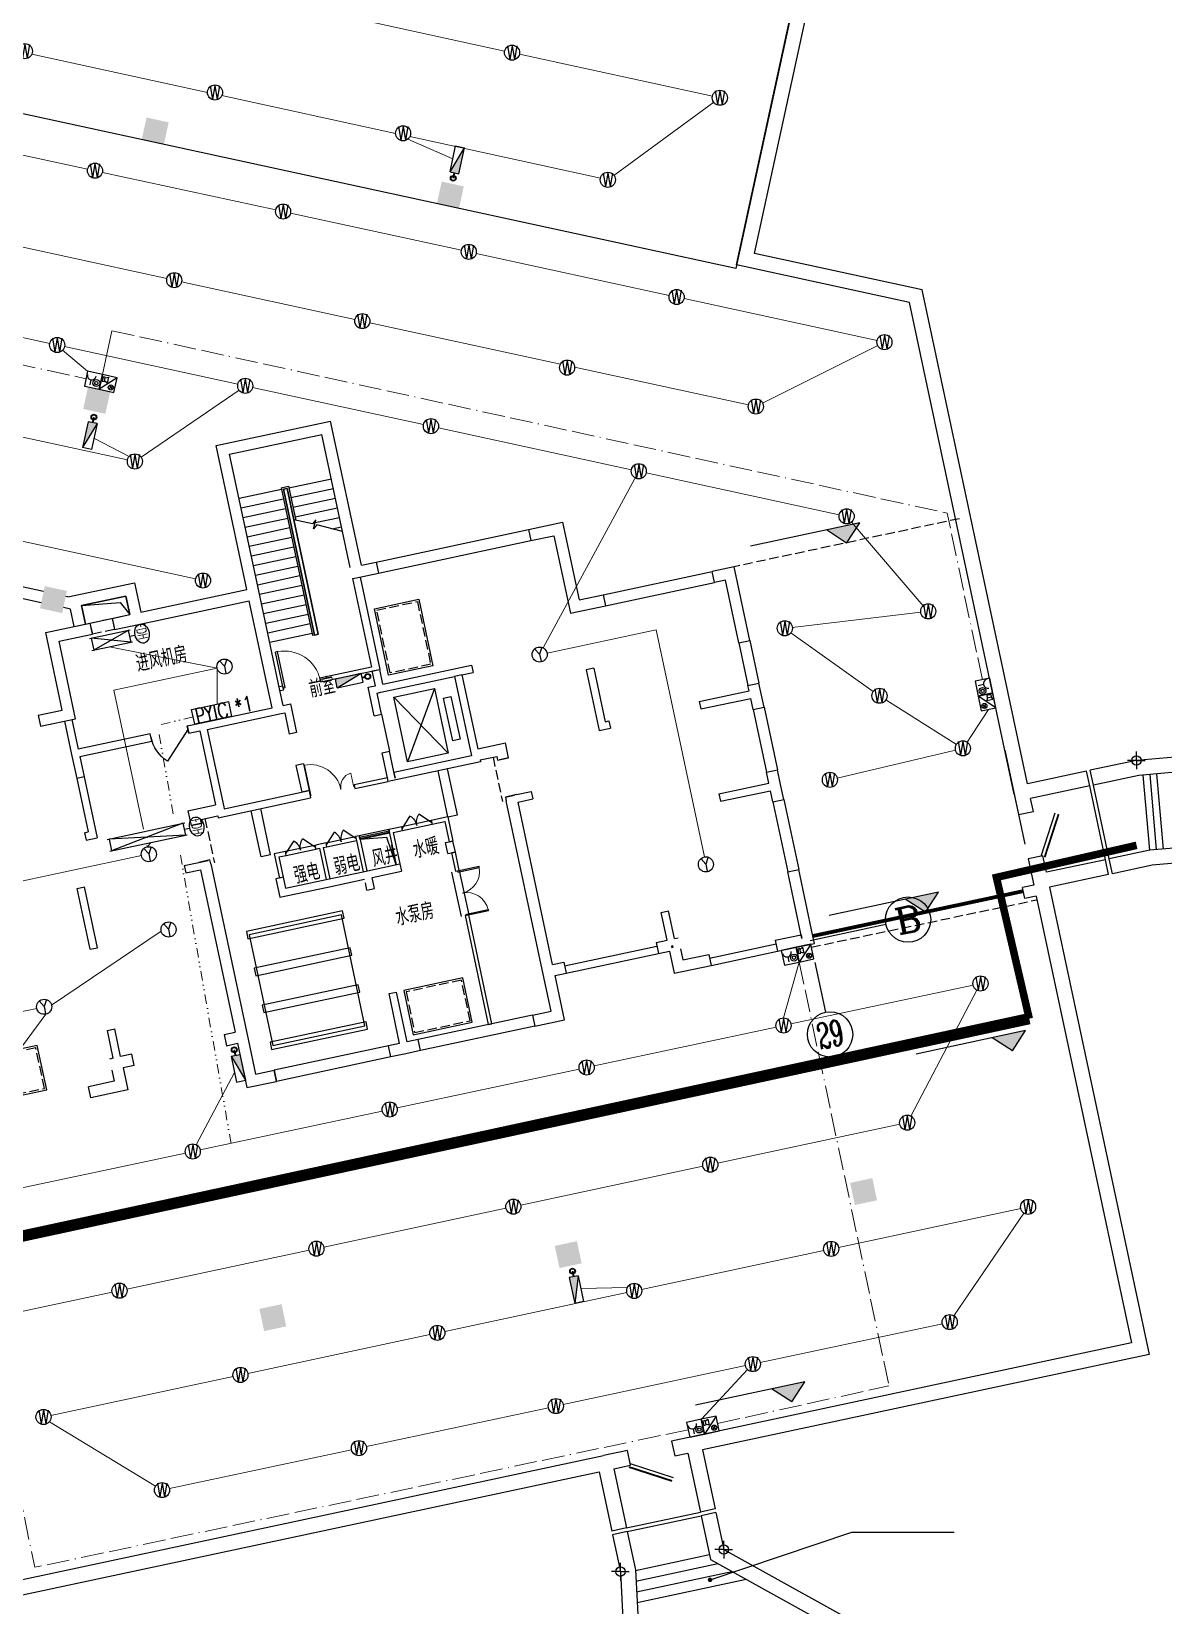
# Model space of a CAD drawing. Extents: x 791398 to 2325386, y -987887 to -518217.
# Drawn here: x 1613998 to 1643983, y -840374 to -798688 of the extents above; entities that cross this region are included whole.
import ezdxf
from ezdxf.enums import TextEntityAlignment as Align

# ---------------------------------------------------------------- set-up
doc = ezdxf.new("R2010")
doc.units = 0
doc.header["$LTSCALE"] = 1000
doc.header["$MEASUREMENT"] = 0
for name, pattern in [('ACAD_ISO11W100', [33.5, 12, -3, 12, -3, 0.5, -3]), ('BORDER', [1.75, 0.5, -0.25, 0.5, -0.25, 0, -0.25]), ('DASH', [0.35, 0.25, -0.1]), ('DASHEDX2', [1.5, 1, -0.5]), ('DIVIDE2', [0.625, 0.25, -0.125, 0, -0.125, 0, -0.125])]:
    doc.linetypes.add(name, pattern=pattern)
for name, color, linetype in [('AXIS', 3, 'Continuous'), ('AXIS_TEXT', 7, 'Continuous'), ('COLUMN', 9, 'Continuous'), ('DIM_ELEV', 3, 'Continuous'), ('JPS-J', 6, 'Continuous'), ('JPS-X', 1, 'BORDER'), ('JPS-XHS', 7, 'Continuous'), ('K-排风', 2, 'Continuous'), ('K-防火阀', 7, 'Continuous'), ('LVTRY', 6, 'Continuous'), ('PROMPT', 1, 'Continuous'), ('PS房间字', 3, 'Continuous'), ('PUB_DIM', 3, 'Continuous'), ('RD-equip', 3, 'Continuous'), ('STAIR', 9, 'Continuous'), ('STAIRS', 9, 'Continuous'), ('WALL', 8, 'Continuous'), ('WINDOW', 8, 'Continuous'), ('ZS封堵', 40, 'Continuous'), ('内部尺寸', 230, 'Continuous')]:
    doc.layers.add(name, color=color, linetype=linetype)
doc.layers.add('RD-line', color=2, linetype='Continuous', lineweight=0)
doc.styles.add('_TCH_AXIS', font='COMPLEX', dxfattribs={"bigfont": 'GBCBIG'})
doc.styles.add('COMPLEX', font='COMPLEX')
doc.styles.add('FS1', font='txt4', dxfattribs={"width": 0.8, "bigfont": 'fstxt'})
doc.styles.add('K-KHZ', font='tjromans.shx', dxfattribs={"width": 0.8, "bigfont": 'tjhztxt.shx'})
doc.styles.get("Standard").update_dxf_attribs({"font": 'gbenor.shx', "bigfont": 'gbcbig.shx'})
doc.styles.add('TEXT', font='tjromans.shx', dxfattribs={"width": 0.8, "height": 400, "bigfont": 'tjhztxt.shx'})

# ---------------------------------------------------------------- blocks, each defined once
blk = doc.blocks.new('DXHS')
at = {"layer": 'JPS-XHS'}
blk.add_hatch(color=256, dxfattribs=at).paths.add_polyline_path([(-350, 240), (-350, 0), (350, 0)])
at = {"layer": 'JPS-XHS', "linetype": 'Continuous'}
for p, q in [((-350, 240), (-350, 0)), ((-350, 240), (350, 240)), ((-350, 0), (350, 0)), ((350, 240), (350, 0))]:
    blk.add_line(p, q, dxfattribs=at)
at = {"layer": 'JPS-XHS'}
blk.add_line((-350, 240), (350, 0), dxfattribs=at)
blk = doc.blocks.new('FF')
at = {"linetype": 'Continuous'}
for radius in [75, 60]:
    blk.add_circle((0, 0), radius, dxfattribs=at)
blk = doc.blocks.new('dwd')
at = {"layer": 'PUB_DIM'}
for q in [(-233, 0), (0, 233), (233, 0), (0, -233)]:
    blk.add_line((0, 0), q, dxfattribs=at)
blk.add_circle((0, 0), 125, dxfattribs=at)
blk = doc.blocks.new('xxhhsss')
at = {"layer": 'JPS-X', "const_width": 50}
for points in [[(160042, -104096), (160010, -104243)], [(150460, -110714), (150492, -110568)], [(154241, -127471), (154210, -127324)], [(163201, -133331), (163170, -133184)]]:
    blk.add_lwpolyline(points, dxfattribs=at)
at = {"layer": 'JPS-X'}
for p, rotation in [((160010, -104243), 77.75137563667849), ((150492, -110568), 257.7513756366785), ((154210, -127324), 102.0402100864861), ((163170, -133184), 282.0402100720481)]:
    blk.add_blockref('FF', p, dxfattribs=dict(at, rotation=rotation))
at = {"layer": 'JPS-XHS'}
for p, rotation in [((160234, -103780), 77.75137563667849), ((150268, -111031), 257.7513756366785), ((163157, -133698), 282.0402100720481)]:
    blk.add_blockref('DXHS', p, dxfattribs=dict(at, rotation=rotation))
at = {"layer": 'JPS-XHS', "xscale": -0.9999999999999998, "rotation": 102.0402100864861}
blk.add_blockref('DXHS', (154432, -127788), dxfattribs=at)
blk = doc.blocks.new('_FZH')
blk.add_solid([(-0.5, -0.5), (0.5, -0.5), (-0.5, 0.5), (0.5, 0.5)])
blk = doc.blocks.new('_AXISO')
blk.add_circle((0, 0), 0.5)
at = {"layer": 'AXIS_TEXT', "style": 'COMPLEX', "width": 1.041667}
blk.add_attdef('A', text='', height=0.56, dxfattribs=at).set_placement((-0.25, -0.28), (0.25, -0.28), align=Align.FIT)
blk = doc.blocks.new('$DorLib2D$00000002')
for p, q in [((-0.5, 0), (-0.5, 0.4875)), ((-0.475, 0.4875), (-0.5, 0.4875)), ((-0.475, 0), (-0.475, 0.4875)), ((0.475, 0), (0.475, 0.4875)), ((0.475, 0.4875), (0.5, 0.4875)), ((0.5, 0), (0.5, 0.4875)), ((-0.5, 0), (-0.475, 0)), ((0.5, 0), (0.475, 0))]:
    blk.add_line(p, q)
at = {"lineweight": 13}
for centre, start, end in [((-0.4875, 0), 0, 88.53072), ((0.4875, 0), 91.46928, 180)]:
    blk.add_arc(centre, 0.4875, start, end, dxfattribs=at)
blk = doc.blocks.new('$DorLib2D$00000116')
at = {"color": 0}
for p, q in [((-0.5, 0), (-0.146, 0.354)), ((0.5, 0), (0.146, 0.354))]:
    blk.add_line(p, q, dxfattribs=at)
for centre, start, end in [((-0.5, 0), 0, 45), ((0.5, 0), 135, 180)]:
    blk.add_arc(centre, 0.5, start, end, dxfattribs=at)
blk = doc.blocks.new('$WINLIB2D$00000001')
for p, q in [((-0.5, 0.5), (0.5, 0.5)), ((-0.5, 0.5), (-0.5, -0.5)), ((0.5, 0.167), (-0.5, 0.167)), ((0.5, -0.5), (0.5, 0.5)), ((0.5, -0.167), (-0.5, -0.167)), ((-0.5, -0.5), (0.5, -0.5))]:
    blk.add_line(p, q)
blk = doc.blocks.new('$DorLib2D$00000025')
at = {"const_width": 0.02}
for points in [[(0.481, -0.001), (0.481, 0.691)], [(-0.481, 0.001), (-0.481, 0.308)]]:
    blk.add_lwpolyline(points, dxfattribs=at)
at = {"lineweight": 13}
for centre, radius, start, end in [((0.505, -0.002), 0.699, 91.9397, 179.7238), ((-0.501, 0.003), 0.307, 359.7899, 85.7508)]:
    blk.add_arc(centre, radius, start, end, dxfattribs=at)
blk = doc.blocks.new('$DorLib2D$00000001')
for p, q in [((0.45, 0.975), (0.5, 0.975)), ((0.45, 0), (0.45, 0.975)), ((0.5, 0), (0.5, 0.975)), ((0.5, 0), (0.45, 0))]:
    blk.add_line(p, q)
at = {"lineweight": 13}
blk.add_arc((0.475, 0), 0.975, 91.4693, 180, dxfattribs=at)
blk = doc.blocks.new('$DorLib2D$00000114')
at = {"color": 0}
blk.add_line((0.5, 0), (-0.207, 0.707), dxfattribs=at)
blk.add_arc((0.5, 0), 1, 135, 180, dxfattribs=at)
blk = doc.blocks.new('$DorLib2D$00000192')
at = {"color": 0}
blk.add_line((-0.5, 0.125), (0.366, 0.625), dxfattribs=at)
at = {"color": 0, "const_width": 0.0417}
blk.add_lwpolyline([(-0.542, 0.197), (0.324, 0.697)], dxfattribs=at)
blk = doc.blocks.new('yy')
at = {"layer": 'RD-equip'}
blk.add_circle((0, 0), 200, dxfattribs=at)
at = {"layer": 'RD-equip', "color": 4, "style": 'FS1', "width": 0.8}
blk.add_attdef('Y', text='', height=360, dxfattribs=at).set_placement((0, 0), align=Align.MIDDLE)
blk = doc.blocks.new('sadadfadsada')
for p, q in [((-400, 400), (-400, 0)), ((0, 400), (-400, 400)), ((-400, 0), (0, 0)), ((-268, 200), (-268, 60)), ((400, 400), (0, 400)), ((400, 400), (0, 0)), ((0, 400), (0, 0)), ((0, 0), (0, 400)), ((0, 0), (400, 0)), ((33, 346, 0), (33, 226, 0)), ((92, 346, 0), (33, 346, 0)), ((33, 226, 0), (92, 226, 0)), ((92, 326, 0), (172, 366, 0)), ((92, 226, 0), (92, 346, 0)), ((172, 206, 0), (92, 246, 0)), ((172, 366, 0), (172, 206, 0)), ((242, 159), (338, 64)), ((242, 64), (338, 159)), ((400, 0), (400, 400))]:
    blk.add_line(p, q)
for centre, radius in [((-109, 144), 90.3), ((-109, 144), 45.2), ((290, 111), 67.6)]:
    blk.add_circle(centre, radius)
blk.add_arc((-268, 320), 120, 180, 0)
at = {"flags": 9}
for p in [(-200, 400), (200, 400)]:
    blk.add_attdef('A', p, '', height=0.008, dxfattribs=at)
blk = doc.blocks.new('YYYY')
at = {"layer": 'RD-equip'}
blk.add_blockref('yy', (0, 0), dxfattribs=at).add_auto_attribs({'Y': 'Y'})
blk = doc.blocks.new('FI1000K')
at = {"layer": 'K-防火阀'}
for p, q in [((0, -50), (0, 1050)), ((320, 1000), (0, 0)), ((0, 1000), (320, 0)), ((0, 1000), (320, 1000)), ((160, 1000), (160, 1150)), ((320, -50), (320, 1050)), ((0, 0), (320, 0))]:
    blk.add_line(p, q, dxfattribs=at)
at = {"layer": 'K-防火阀', "const_width": 25}
blk.add_lwpolyline([(148, 500, 1), (172, 500, 1)], format="xyb", close=True, dxfattribs=at)
at = {"layer": 'K-防火阀'}
blk.add_ellipse((160, 1340), major_axis=(255, 0), ratio=0.74203, dxfattribs=at)
at = {"layer": 'K-防火阀', "style": 'K-KHZ', "width": 0.65, "flags": 4}
blk.add_attdef('F', text='', height=250, dxfattribs=at).set_placement((160, 1220), align=Align.CENTER)
blk = doc.blocks.new('FI2000K')
at = {"layer": 'K-防火阀'}
for p, q in [((160, 2000), (160, 2150)), ((0, -50), (0, 2050)), ((320, 2000), (0, 0)), ((0, 2000), (320, 0)), ((0, 2000), (320, 2000)), ((320, -50), (320, 2050)), ((0, 0), (320, 0))]:
    blk.add_line(p, q, dxfattribs=at)
at = {"layer": 'K-防火阀', "const_width": 25}
blk.add_lwpolyline([(148, 1001, 1), (172, 1001, 1)], format="xyb", close=True, dxfattribs=at)
at = {"layer": 'K-防火阀'}
blk.add_ellipse((160, 2340), major_axis=(255, 0), ratio=0.74203, dxfattribs=at)
at = {"layer": 'K-防火阀', "style": 'K-KHZ', "width": 0.65, "flags": 4}
blk.add_attdef('F', text='', height=250, dxfattribs=at).set_placement((160, 2220), align=Align.CENTER)
blk = doc.blocks.new('KZMK')
at = {"layer": 'RD-equip'}
blk.add_lwpolyline([(-200, 400), (200, 400), (200, 0), (-200, 0)], close=True, dxfattribs=at)
at = {"layer": 'RD-equip', "color": 4, "style": 'FS1', "width": 0.8}
blk.add_attdef('C', text='', height=400, dxfattribs=at).set_placement((0, 200), align=Align.MIDDLE)

msp = doc.modelspace()

# ---------------------------------------------------------------- hatches: boundary and pattern name
at = {"layer": 'DIM_ELEV'}
for points in [[(1635589, -812235), (1635935, -811701), (1635055, -811889)], [(1637675, -822015), (1638021, -821481), (1637141, -821669)], [(1639979, -825684), (1640325, -825150), (1639445, -825338)], [(1634134, -834984), (1634480, -834450), (1633600, -834638)]]:
    msp.add_hatch(color=256, dxfattribs=at).paths.add_polyline_path(points)

# ---------------------------------------------------------------- linework, layer by layer
for p, q in [((1642446, -820622), (1642029, -818666)), ((1642446, -820622), (1642029, -818666)), ((1642544, -820601), (1642127, -818645)), ((1642544, -820601), (1642127, -818645)), ((1629758, -838318), (1631715, -837901)), ((1629758, -838318), (1631715, -837901)), ((1629779, -838416), (1631735, -837999)), ((1629779, -838416), (1631735, -837999))]:
    msp.add_line(p, q)
at = {"layer": 'AXIS'}
for p, q in [((1634620, -822762), (1636630, -822333)), ((1634746, -823348), (1635026, -824661))]:
    msp.add_line(p, q, dxfattribs=at)
at = {"layer": 'DIM_ELEV'}
for p, q in [((1635935, -811701), (1633041, -812318)), ((1635589, -812235), (1635055, -811889)), ((1635589, -812235), (1635935, -811701)), ((1638021, -821481), (1635127, -822098)), ((1637675, -822015), (1638021, -821481)), ((1637675, -822015), (1637141, -821669)), ((1640325, -825150), (1637430, -825768)), ((1639979, -825684), (1639445, -825338)), ((1639979, -825684), (1640325, -825150)), ((1634480, -834450), (1631585, -835068)), ((1634134, -834984), (1634480, -834450)), ((1634134, -834984), (1633600, -834638)), ((1631971, -839695), (1635728, -838432)), ((1635728, -838432), (1638439, -838432))]:
    msp.add_line(p, q, dxfattribs=at)
at = {"layer": 'DIM_ELEV', "const_width": 60}
msp.add_lwpolyline([(1631943, -839705, 1), (1631999, -839686, 1)], format="xyb", close=True, dxfattribs=at)
at = {"layer": 'JPS-J'}
for points in [[(1619692, -822520), (1619733, -822716), (1622276, -822174), (1622234, -821978)], [(1622206, -822086), (1619761, -822608), (1620387, -825542), (1622832, -825020)], [(1619900, -823498), (1619942, -823694), (1622485, -823152), (1622443, -822956)], [(1620109, -824476), (1620151, -824672), (1622693, -824130), (1622652, -823934)], [(1620317, -825454), (1620359, -825650), (1622902, -825108), (1622860, -824912)]]:
    msp.add_lwpolyline(points, close=True, dxfattribs=at)
at = {"layer": 'JPS-X', "const_width": 50}
msp.add_lwpolyline([(1622831, -815787), (1622758, -815803)], dxfattribs=at)
at = {"layer": 'LVTRY'}
msp.add_lwpolyline([(1623660, -820754), (1623407, -820035), (1622701, -820089)], dxfattribs=at)
at = {"layer": 'PROMPT'}
for p, q in [((1630952, -822911), (1630997, -822940)), ((1630960, -822948), (1630989, -822904))]:
    msp.add_line(p, q, dxfattribs=at)
msp.add_lwpolyline([(1630960, -822948), (1630997, -822940), (1630989, -822904), (1630952, -822911)], close=True, dxfattribs=at)
at = {"layer": 'RD-equip'}
msp.add_lwpolyline([(1618239, -816646), (1618825, -816519), (1618910, -816910), (1618324, -817037)], close=True, dxfattribs=at)
at = {"layer": 'RD-line'}
for p, q in [((1622003, -798223), (1626531, -799206)), ((1618658, -800300), (1614009, -799285)), ((1626922, -799290), (1632036, -800401)), ((1623641, -801388), (1619041, -800384)), ((1629426, -802498), (1632070, -800561)), ((1615484, -802333), (1610840, -801325)), ((1625158, -802062), (1623968, -801539)), ((1629069, -802574), (1624021, -801471)), ((1620467, -803415), (1615875, -802418)), ((1625386, -804483), (1620858, -803500)), ((1612940, -804225), (1617583, -805233)), ((1630891, -805678), (1625776, -804567)), ((1617974, -805318), (1622566, -806315)), ((1636396, -806873), (1631282, -805763)), ((1614482, -806948), (1609839, -805940)), ((1615875, -807772), (1616128, -806612)), ((1622957, -806400), (1628008, -807497)), ((1619465, -808030), (1614873, -807033)), ((1633364, -808531), (1636412, -807005)), ((1614822, -807129), (1615484, -807688)), ((1628384, -807578), (1632990, -808578)), ((1616902, -809962), (1619495, -808185)), ((1624384, -809098), (1619856, -808115)), ((1611898, -809024), (1616541, -810033)), ((1615651, -809462), (1616583, -809947)), ((1629889, -810293), (1624775, -809183)), ((1630084, -810335), (1627553, -815014)), ((1635394, -811488), (1630280, -810378)), ((1635720, -811682), (1637621, -813895)), ((1618345, -813187), (1613754, -812190)), ((1637553, -814070), (1634150, -814471)), ((1634115, -814610), (1636296, -816164)), ((1618916, -815550), (1616067, -814981)), ((1636628, -816387), (1638500, -817567)), ((1639347, -816640), (1638779, -817506)), ((1638474, -817719), (1635342, -818460)), ((1617065, -820282), (1617166, -820166)), ((1617433, -822512), (1614530, -824476)), ((1633918, -824814), (1634333, -823334)), ((1638939, -823943), (1634114, -824972)), ((1637287, -827410), (1639041, -824078)), ((1614139, -824559), (1610915, -825242)), ((1614376, -824713), (1613064, -826490)), ((1633723, -825055), (1628898, -826084)), ((1628507, -826168), (1623682, -827197)), ((1619374, -826257), (1618364, -828174)), ((1623291, -827280), (1618466, -828309)), ((1632173, -828658), (1636998, -827629)), ((1618075, -828393), (1613250, -829422)), ((1626957, -829770), (1631782, -828741)), ((1621741, -830883), (1626566, -829854)), ((1640201, -829860), (1635376, -830889)), ((1638433, -832703), (1640284, -829983)), ((1616525, -831995), (1621350, -830966)), ((1634985, -830972), (1630160, -832001)), ((1628550, -831981), (1629788, -831949)), ((1611309, -833108), (1616134, -832079)), ((1629769, -832085), (1624944, -833114)), ((1624553, -833197), (1619728, -834226)), ((1633300, -833939), (1638125, -832910)), ((1628084, -835051), (1632909, -834022)), ((1631741, -835441), (1632968, -834127)), ((1619337, -834310), (1614512, -835339)), ((1622868, -836164), (1627693, -835135)), ((1614471, -835507), (1617285, -837214)), ((1617652, -837276), (1622477, -836247))]:
    msp.add_line(p, q, dxfattribs=at)
at = {"layer": 'RD-line', "linetype": 'ACAD_ISO11W100', "ltscale": 0.05}
for p, q in [((1584952, -801264), (1615442, -807883)), ((1616128, -806612), (1638253, -811445)), ((1639186, -815856), (1638253, -811445)), ((1634333, -823334), (1636711, -834557)), ((1612986, -834022), (1614083, -839363)), ((1632173, -835553), (1636711, -834557)), ((1631391, -835720), (1614083, -839363))]:
    msp.add_line(p, q, dxfattribs=at)
at = {"layer": 'RD-line', "ltscale": 2}
for p, q in [((1627653, -815148), (1630543, -814534)), ((1631822, -820550), (1630543, -814534)), ((1618916, -815551), (1616183, -816132)), ((1618916, -815551), (1618913, -816500)), ((1616966, -819817), (1616183, -816132)), ((1617065, -820282), (1617057, -820245)), ((1616910, -820515), (1612875, -821373))]:
    msp.add_line(p, q, dxfattribs=at)
at = {"layer": 'RD-line', "linetype": 'DIVIDE2'}
for p, q in [((1618281, -816841), (1617338, -817065)), ((1617749, -819403), (1617338, -817065)), ((1619285, -828135), (1617919, -820371))]:
    msp.add_line(p, q, dxfattribs=at)
at = {"layer": 'RD-line', "linetype": 'DASHEDX2'}
for points, const_width in [([(1643270, -820242), (1639557, -821091), (1640427, -824832)], 200), ([(1585253, -835352), (1591707, -835352), (1640427, -824832)], 300)]:
    msp.add_lwpolyline(points, dxfattribs=dict(at, const_width=const_width))
at = {"layer": 'STAIR'}
for p, q in [((1620611, -810770), (1620806, -810729)), ((1620611, -810770), (1621445, -814682)), ((1620670, -810809), (1620768, -810788)), ((1620768, -810788), (1620946, -811625)), ((1620806, -810729), (1621000, -811636)), ((1620817, -810777), (1621942, -810538)), ((1620871, -811032), (1621996, -810792)), ((1620621, -810819), (1619497, -811059)), ((1620675, -811073), (1619551, -811313)), ((1620670, -810809), (1621494, -814672)), ((1620925, -811286), (1622050, -811046)), ((1620730, -811328), (1619605, -811568)), ((1620784, -811582), (1619659, -811822)), ((1621439, -811727), (1620946, -811624)), ((1620980, -811540), (1622104, -811300)), ((1621527, -811625), (1621439, -811727)), ((1621468, -811858), (1621527, -811625)), ((1621510, -811693), (1622158, -811555)), ((1620838, -811836), (1619713, -812076)), ((1621556, -811756), (1621468, -811858)), ((1622239, -811933), (1621556, -811756)), ((1621965, -811862), (1622213, -811809)), ((1620892, -812091), (1619768, -812330)), ((1620947, -812345), (1619822, -812585)), ((1621001, -812599), (1619876, -812839)), ((1621055, -812853), (1619930, -813093)), ((1621109, -813108), (1619985, -813348)), ((1621164, -813362), (1620039, -813602)), ((1621218, -813616), (1620093, -813856)), ((1621272, -813871), (1620147, -814110)), ((1621326, -814125), (1620202, -814365)), ((1621381, -814379), (1620256, -814619)), ((1621435, -814633), (1620310, -814873)), ((1621494, -814672), (1621445, -814682)), ((1624670, -816091), (1623959, -818032)), ((1625035, -817802), (1623594, -816320)), ((1623271, -816772), (1623480, -817750)), ((1625027, -819491), (1624766, -818268)), ((1620333, -820492), (1620072, -819270)), ((1624587, -819585), (1623805, -819752)), ((1623825, -819849), (1624608, -819683)), ((1621506, -820242), (1620724, -820409)), ((1620745, -820507), (1621527, -820340)), ((1621800, -820179), (1622582, -820012)), ((1621821, -820277), (1622603, -820110)), ((1625384, -822124), (1625134, -820951)), ((1625330, -820909), (1625580, -822083))]:
    msp.add_line(p, q, dxfattribs=at)
for points in [[(1623084, -813975), (1624257, -813725), (1624633, -815485), (1623459, -815735)], [(1623959, -818032), (1623594, -816320), (1624670, -816091), (1625035, -817802)], [(1625155, -817470), (1624915, -816345), (1625110, -816303), (1625350, -817428)], [(1623860, -824085), (1624110, -825259), (1625675, -824925), (1625425, -823752)], [(1612977, -825793), (1613227, -826967), (1614401, -826716), (1614150, -825543)]]:
    msp.add_lwpolyline(points, close=True, dxfattribs=at)
for points in [[(1615321, -813892), (1616347, -813808), (1616599, -814131)], [(1625027, -819491), (1625281, -819437), (1625021, -818214)], [(1620333, -820492), (1620078, -820546), (1619818, -819324)]]:
    msp.add_lwpolyline(points, dxfattribs=at)
at = {"layer": 'STAIR', "linetype": 'DASH'}
for points in [[(1623143, -814013), (1624219, -813784), (1624573, -815447), (1623498, -815676)], [(1615547, -814355), (1616134, -814230), (1616197, -814524), (1615610, -814649)], [(1623919, -824124), (1624149, -825200), (1625616, -824887), (1625386, -823811)], [(1613036, -825832), (1613265, -826907), (1614341, -826678), (1614112, -825602)]]:
    msp.add_lwpolyline(points, close=True, dxfattribs=at)
at = {"layer": 'STAIRS', "linetype": 'DASH'}
for p, q in [((1638577, -811591), (1632611, -812863)), ((1634697, -822643), (1640272, -821454))]:
    msp.add_line(p, q, dxfattribs=at)
at = {"layer": 'STAIRS'}
for p, q in [((1643621, -820372), (1643448, -818379)), ((1643801, -820356), (1643628, -818364)), ((1643980, -820341), (1643807, -818348)), ((1629996, -839443), (1631954, -839026)), ((1630010, -839727), (1632179, -839264)), ((1630025, -840010), (1632552, -839471)), ((1630039, -840293), (1632925, -839677))]:
    msp.add_line(p, q, dxfattribs=at)
msp.add_lwpolyline([(1499943, -776157), (1499943, -775849), (1500194, -775849), (1500194, -775249), (1500044, -775249), (1500044, -772999), (1499994, -772999), (1499994, -770449), (1500194, -770449), (1500194, -769849), (1499994, -769849), (1499994, -765117), (1500123, -765145), (1500251, -764558), (1635070, -793827), (1632652, -804968), (1583155, -794222), (1584428, -788359), (1571284, -785505), (1570011, -791369), (1499943, -776157), (1499943, -775849)], dxfattribs=at)
at = {"layer": 'WALL'}
for p, q in [((1632673, -804870), (1637457, -782833)), ((1633149, -804564), (1637880, -782772)), ((1637254, -805865), (1632673, -804870)), ((1637591, -805528), (1633149, -804564)), ((1640381, -818609), (1637591, -805528)), ((1640031, -818888), (1637254, -805865)), ((1618890, -809655), (1621922, -809008)), ((1622736, -812822), (1621922, -809008)), ((1619246, -809885), (1621691, -809364)), ((1622442, -812885), (1621691, -809364)), ((1619704, -813469), (1618890, -809655)), ((1620018, -813504), (1619246, -809885)), ((1620670, -810809), (1620768, -810788)), ((1620768, -810788), (1620670, -810809)), ((1621592, -814651), (1620768, -810788)), ((1620768, -810788), (1621592, -814651)), ((1621494, -814672), (1620670, -810809)), ((1620670, -810809), (1621494, -814672)), ((1614319, -813523), (1607088, -811953)), ((1623127, -812739), (1627161, -811878)), ((1627161, -811878), (1628066, -811685)), ((1627161, -811878), (1627224, -812172)), ((1627224, -812172), (1627835, -812041)), ((1627835, -812041), (1628273, -814095)), ((1628066, -811685), (1628504, -813739)), ((1614256, -813816), (1607024, -812247)), ((1623189, -813032), (1627224, -812172)), ((1622442, -812885), (1622442, -812885)), ((1622736, -812822), (1623127, -812739)), ((1623127, -812739), (1623189, -813032)), ((1632611, -812863), (1632025, -812988)), ((1633029, -814819), (1632611, -812863)), ((1614961, -813663), (1616725, -813286)), ((1616725, -813286), (1616892, -814069)), ((1622505, -813178), (1622603, -813157)), ((1622505, -813178), (1623005, -815525)), ((1622505, -813178), (1622505, -813178)), ((1622603, -813157), (1623189, -813032)), ((1622700, -813136), (1623222, -815581)), ((1622798, -813116), (1622798, -813116)), ((1629139, -813604), (1632025, -812988)), ((1629202, -813897), (1632087, -813282)), ((1632087, -813282), (1632025, -812988)), ((1632381, -813219), (1632087, -813282)), ((1632735, -814882), (1632381, -813219)), ((1614961, -813663), (1614906, -813651)), ((1615321, -813892), (1616494, -813642)), ((1616494, -813642), (1616599, -814131)), ((1616892, -814069), (1619704, -813469)), ((1620571, -816096), (1620018, -813504)), ((1628504, -813739), (1629139, -813604)), ((1629139, -813604), (1629202, -813897)), ((1615034, -813985), (1614842, -813944)), ((1615132, -814444), (1615034, -813985)), ((1615425, -814381), (1615321, -813892)), ((1616134, -814230), (1616599, -814131)), ((1616661, -814425), (1619766, -813762)), ((1620277, -816158), (1619766, -813762)), ((1628273, -814095), (1629202, -813897)), ((1614374, -814606), (1615547, -814355)), ((1615132, -814444), (1615425, -814381)), ((1615547, -814355), (1615610, -814649)), ((1616134, -814230), (1616197, -814524)), ((1616197, -814524), (1616661, -814425)), ((1614812, -816659), (1614374, -814606)), ((1614730, -814837), (1615610, -814649)), ((1615168, -816890), (1614730, -814837)), ((1621494, -814672), (1621592, -814651)), ((1621592, -814651), (1621494, -814672)), ((1632735, -814882), (1633029, -814819)), ((1632735, -814882), (1632975, -816006)), ((1633029, -814819), (1633268, -815944)), ((1623005, -815525), (1621636, -815817)), ((1621657, -815915), (1623222, -815581)), ((1623026, -815623), (1623222, -815581)), ((1623110, -816014), (1623026, -815623)), ((1623305, -815973), (1623222, -815581)), ((1623249, -816189), (1625205, -815772)), ((1623305, -815973), (1625359, -815535)), ((1625401, -815730), (1625205, -815772)), ((1625205, -815772), (1625205, -815772)), ((1625205, -815772), (1625643, -817826)), ((1625359, -815535), (1625652, -815472)), ((1625359, -815535), (1625652, -815472)), ((1625401, -815730), (1625694, -815668)), ((1625401, -815730), (1625694, -815668)), ((1625401, -815730), (1625401, -815730)), ((1625401, -815730), (1625818, -817686)), ((1625652, -815472), (1625694, -815668)), ((1625652, -815472), (1625694, -815668)), ((1628890, -815548), (1628694, -815590)), ((1628694, -815590), (1629038, -817204)), ((1628890, -815548), (1629192, -816967)), ((1620371, -816598), (1620277, -816158)), ((1620658, -816026), (1620560, -816047)), ((1620665, -816536), (1620571, -816096)), ((1620581, -816145), (1620679, -816124)), ((1620679, -816124), (1620658, -816026)), ((1621636, -815817), (1621657, -815915)), ((1622914, -816056), (1623110, -816014)), ((1623076, -816814), (1622914, -816056)), ((1623151, -816210), (1623249, -816189)), ((1623271, -816772), (1623151, -816210)), ((1631686, -816435), (1633006, -816153)), ((1632975, -816006), (1633268, -815944)), ((1633006, -816153), (1632975, -816006)), ((1633321, -816188), (1633268, -815944)), ((1633404, -816579), (1633321, -816188)), ((1615105, -816597), (1615105, -816597)), ((1618513, -816995), (1620371, -816598)), ((1620665, -816536), (1620860, -816494)), ((1620860, -816494), (1621022, -817252)), ((1631686, -816435), (1631728, -816630)), ((1631728, -816630), (1633048, -816349)), ((1633111, -816642), (1633048, -816349)), ((1633111, -816642), (1633404, -816579)), ((1633111, -816642), (1633465, -818305)), ((1633404, -816579), (1633759, -818242)), ((1614176, -816795), (1614812, -816659)), ((1614176, -816795), (1614239, -817088)), ((1614239, -817088), (1615168, -816890)), ((1614874, -816953), (1615062, -817833)), ((1614874, -816953), (1614874, -816953)), ((1615070, -816911), (1615237, -817694)), ((1615168, -816890), (1615168, -816890)), ((1615168, -816890), (1615168, -816890)), ((1618122, -817078), (1618513, -816995)), ((1618653, -817170), (1620609, -816752)), ((1620609, -816752), (1620706, -816731)), ((1620706, -816731), (1620826, -817294)), ((1623076, -816814), (1623271, -816772)), ((1629192, -816967), (1629290, -816946)), ((1629290, -816946), (1629332, -817141)), ((1658441, -816677), (1643266, -817993)), ((1617144, -817287), (1615237, -817694)), ((1617186, -817482), (1617144, -817287)), ((1618122, -817078), (1618164, -817274)), ((1618164, -817274), (1618122, -817078)), ((1618164, -817274), (1618457, -817211)), ((1618457, -817211), (1618874, -819167)), ((1618653, -817170), (1619091, -819223)), ((1621022, -817252), (1620826, -817294)), ((1629038, -817204), (1629332, -817141)), ((1658457, -817078), (1643325, -818390)), ((1615062, -817833), (1615198, -818469)), ((1615278, -817889), (1617186, -817482)), ((1615278, -817889), (1615393, -818427)), ((1623284, -817792), (1623480, -817750)), ((1623436, -818501), (1623284, -817792)), ((1623631, -818459), (1623480, -817750)), ((1625654, -817875), (1623600, -818313)), ((1625643, -817826), (1625654, -817875)), ((1625818, -817686), (1626552, -817530)), ((1625881, -817980), (1626321, -817886)), ((1626321, -817886), (1626342, -817984)), ((1626635, -817921), (1626552, -817530)), ((1639783, -817725), (1640313, -820208)), ((1621199, -818083), (1621004, -818125)), ((1621004, -818125), (1621155, -818834)), ((1621199, -818083), (1621350, -818792)), ((1625891, -818028), (1623446, -818550)), ((1625881, -817980), (1625891, -818028)), ((1626342, -817984), (1626635, -817921)), ((1633465, -818305), (1633759, -818242)), ((1633528, -818598), (1633465, -818305)), ((1633842, -818633), (1633759, -818242)), ((1641946, -818275), (1640381, -818609)), ((1642029, -818666), (1641946, -818275)), ((1643266, -817993), (1642043, -818254)), ((1642127, -818645), (1642043, -818254)), ((1615393, -818427), (1615198, -818469)), ((1615198, -818469), (1615500, -819887)), ((1615393, -818427), (1615737, -820041)), ((1623425, -818452), (1622545, -818640)), ((1622545, -818640), (1622566, -818738)), ((1622566, -818738), (1623446, -818550)), ((1623446, -818550), (1623436, -818501)), ((1623600, -818313), (1623631, -818459)), ((1632208, -818880), (1633528, -818598)), ((1633926, -819024), (1633842, -818633)), ((1642029, -818666), (1640464, -819000)), ((1643325, -818390), (1642127, -818645)), ((1618947, -819510), (1621392, -818988)), ((1619101, -819272), (1621350, -818792)), ((1621350, -818792), (1621155, -818834)), ((1621350, -818792), (1621392, -818988)), ((1621371, -818890), (1621392, -818988)), ((1626844, -818899), (1626550, -818962)), ((1626550, -818962), (1626571, -819059)), ((1627551, -823656), (1626571, -819059)), ((1626844, -818899), (1627235, -818815)), ((1626885, -819095), (1627276, -819011)), ((1627803, -823398), (1626885, -819095)), ((1627235, -818815), (1627276, -819011)), ((1632208, -818880), (1632249, -819075)), ((1632249, -819075), (1633570, -818794)), ((1633632, -819087), (1633570, -818794)), ((1633632, -819087), (1633926, -819024)), ((1633632, -819087), (1634028, -820945)), ((1633926, -819024), (1634322, -820883)), ((1640031, -818888), (1640146, -819426)), ((1640537, -819342), (1640464, -819000)), ((1658537, -819078), (1643621, -820372)), ((1618141, -819324), (1618874, -819167)), ((1618141, -819324), (1618224, -819715)), ((1618497, -819554), (1618937, -819461)), ((1618518, -819652), (1618497, -819554)), ((1618937, -819461), (1618947, -819510)), ((1619091, -819223), (1619101, -819272)), ((1625027, -819491), (1624587, -819585)), ((1625027, -819491), (1625163, -820127)), ((1640146, -819426), (1640537, -819342)), ((1658553, -819478), (1643680, -820768)), ((1615402, -819908), (1615500, -819887)), ((1615402, -819908), (1615444, -820103)), ((1618224, -819715), (1618518, -819652)), ((1623805, -819752), (1623462, -819825)), ((1623462, -819825), (1623483, -819922)), ((1623483, -819922), (1623660, -820754)), ((1623581, -819902), (1623825, -819849)), ((1623581, -819902), (1623758, -820733)), ((1623825, -819849), (1623805, -819752)), ((1624587, -819585), (1624608, -819683)), ((1624608, -819683), (1624950, -819610)), ((1624950, -819610), (1625065, -820147)), ((1615444, -820103), (1615737, -820041)), ((1621604, -820221), (1621506, -820242)), ((1621506, -820242), (1621527, -820340)), ((1621527, -820340), (1621625, -820319)), ((1621800, -820179), (1621604, -820221)), ((1621625, -820319), (1621802, -821150)), ((1621723, -820298), (1621821, -820277)), ((1621723, -820298), (1621900, -821129)), ((1621821, -820277), (1621800, -820179)), ((1622680, -819992), (1622582, -820012)), ((1622582, -820012), (1622603, -820110)), ((1622603, -820110), (1622780, -820941)), ((1622701, -820089), (1622680, -819992)), ((1622701, -820089), (1622878, -820921)), ((1624967, -820168), (1625163, -820127)), ((1625030, -820462), (1624967, -820168)), ((1625163, -820127), (1625065, -820147)), ((1625225, -820420), (1625163, -820127)), ((1643621, -820372), (1642544, -820601)), ((1618042, -820776), (1618433, -820693)), ((1618042, -820776), (1618083, -820972)), ((1618726, -820630), (1618433, -820693)), ((1618747, -820728), (1618726, -820630)), ((1618747, -820728), (1619748, -825423)), ((1620724, -820409), (1620430, -820471)), ((1620430, -820471), (1620566, -821107)), ((1620549, -820548), (1620745, -820507)), ((1620549, -820548), (1620664, -821086)), ((1620745, -820507), (1620724, -820409)), ((1622976, -820900), (1623758, -820733)), ((1623758, -820733), (1623800, -820928)), ((1625030, -820462), (1625225, -820420)), ((1625225, -820420), (1625127, -820441)), ((1625127, -820441), (1625232, -820930)), ((1625330, -820909), (1625225, -820420)), ((1640788, -820516), (1640396, -820599)), ((1640396, -820599), (1640544, -821294)), ((1640881, -820956), (1640788, -820516)), ((1642446, -820622), (1640881, -820956)), ((1642530, -821013), (1642446, -820622)), ((1642628, -820993), (1642544, -820601)), ((1643680, -820768), (1642628, -820993)), ((1618083, -820972), (1618474, -820888)), ((1618474, -820888), (1619392, -825192)), ((1620664, -821086), (1620468, -821128)), ((1620468, -821128), (1620573, -821617)), ((1620664, -821086), (1620566, -821107)), ((1620664, -821086), (1620726, -821380)), ((1620726, -821380), (1621802, -821150)), ((1621802, -821150), (1622780, -820941)), ((1621844, -821346), (1622822, -821137)), ((1622780, -820941), (1622976, -820900)), ((1623018, -821095), (1623800, -820928)), ((1623080, -821389), (1623018, -821095)), ((1625232, -820930), (1625330, -820909)), ((1634028, -820945), (1634322, -820883)), ((1634404, -822706), (1634028, -820945)), ((1634697, -822643), (1634322, -820883)), ((1642530, -821013), (1640965, -821347)), ((1615205, -821381), (1615401, -821340)), ((1615550, -822995), (1615205, -821381)), ((1615745, -822953), (1615401, -821340)), ((1620573, -821617), (1621844, -821346)), ((1622843, -821235), (1622843, -821235)), ((1622885, -821430), (1622843, -821235)), ((1622885, -821430), (1623080, -821389)), ((1640544, -821294), (1640251, -821356)), ((1640314, -821650), (1640251, -821356)), ((1640607, -821587), (1640314, -821650)), ((1640607, -821587), (1643131, -833421)), ((1640965, -821347), (1643606, -833729)), ((1630678, -822018), (1630874, -821976)), ((1630835, -822751), (1630678, -822018)), ((1631030, -822709), (1630874, -821976)), ((1625580, -822083), (1625482, -822103)), ((1625482, -822103), (1626097, -824989)), ((1626195, -824968), (1625580, -822083)), ((1630541, -822814), (1630835, -822751)), ((1630541, -822814), (1630604, -823107)), ((1631030, -822709), (1631128, -822689)), ((1631959, -823227), (1633719, -822852)), ((1633698, -822754), (1634383, -822608)), ((1633698, -822754), (1633761, -823047)), ((1633761, -823047), (1634739, -822839)), ((1634383, -822608), (1634404, -822706)), ((1634676, -822545), (1634676, -822545)), ((1634739, -822839), (1634697, -822643)), ((1634718, -822741), (1634718, -822741)), ((1615550, -822995), (1615745, -822953)), ((1628117, -823433), (1630562, -822911)), ((1628159, -823629), (1630604, -823107)), ((1630604, -823107), (1630897, -823044)), ((1630897, -823044), (1631023, -823631)), ((1631191, -822982), (1631191, -822982)), ((1631191, -822982), (1631253, -823275)), ((1631253, -823275), (1631938, -823129)), ((1631938, -823129), (1632001, -823423)), ((1632001, -823423), (1633761, -823047)), ((1627760, -824634), (1627551, -823656)), ((1627803, -823398), (1628096, -823335)), ((1627866, -823691), (1628159, -823629)), ((1628116, -824865), (1627866, -823691)), ((1628096, -823335), (1628159, -823629)), ((1631023, -823631), (1632001, -823423)), ((1623469, -824169), (1623664, -824127)), ((1623946, -825447), (1623664, -824127)), ((1623750, -825489), (1623469, -824169)), ((1627271, -824738), (1624239, -825385)), ((1626097, -824989), (1626195, -824968)), ((1627271, -824738), (1627760, -824634)), ((1627271, -824738), (1627334, -825032)), ((1627334, -825032), (1628116, -824865)), ((1616008, -825147), (1616204, -825105)), ((1616165, -825880), (1616008, -825147)), ((1616360, -825838), (1616204, -825105)), ((1619099, -825254), (1619392, -825192)), ((1619099, -825254), (1619161, -825548)), ((1624239, -825385), (1623946, -825447)), ((1624302, -825678), (1624239, -825385)), ((1627334, -825032), (1624302, -825678)), ((1616654, -825776), (1616360, -825838)), ((1616716, -826069), (1616654, -825776)), ((1619161, -825548), (1619455, -825485)), ((1619455, -825485), (1619705, -826659)), ((1619748, -825423), (1619936, -826303)), ((1623457, -825552), (1620425, -826198)), ((1623750, -825489), (1623457, -825552)), ((1623519, -825845), (1623457, -825552)), ((1623911, -825762), (1623519, -825845)), ((1624302, -825678), (1623911, -825762)), ((1616165, -825880), (1616067, -825901)), ((1616130, -826194), (1616130, -826194)), ((1616130, -826194), (1616192, -826488)), ((1616716, -826069), (1616423, -826132)), ((1616423, -826132), (1616548, -826719)), ((1619936, -826303), (1620425, -826198)), ((1620488, -826492), (1620425, -826198)), ((1620425, -826198), (1620488, -826492)), ((1623519, -825845), (1620488, -826492)), ((1616192, -826488), (1615508, -826634)), ((1615570, -826927), (1615508, -826634)), ((1619705, -826659), (1620488, -826492)), ((1616548, -826719), (1615570, -826927)), ((1643131, -833421), (1631493, -835903)), ((1643606, -833729), (1631772, -836253)), ((1631493, -835903), (1630955, -836018)), ((1630955, -836018), (1631038, -836409)), ((1590494, -844648), (1629146, -836404)), ((1629781, -836268), (1629146, -836404)), ((1629865, -836659), (1629781, -836268)), ((1631038, -836409), (1631381, -836336)), ((1631381, -836336), (1631715, -837901)), ((1631772, -836253), (1632106, -837817)), ((1590494, -845057), (1629034, -836837)), ((1629034, -836837), (1629367, -838402)), ((1629425, -836753), (1629865, -836659)), ((1629425, -836753), (1629758, -838318)), ((1632106, -837817), (1631715, -837901)), ((1629758, -838318), (1629367, -838402)), ((1632127, -837915), (1631735, -837999)), ((1631735, -837999), (1631982, -839155)), ((1632127, -837915), (1632335, -838893)), ((1629779, -838416), (1629388, -838499)), ((1629388, -838499), (1629597, -839477)), ((1629779, -838416), (1629995, -839425)), ((1632335, -838893), (1664247, -856573)), ((1629597, -839477), (1631063, -868099)), ((1629995, -839425), (1631463, -868088)), ((1631982, -839155), (1663847, -856809))]:
    msp.add_line(p, q, dxfattribs=at)
msp.add_lwpolyline([(1615425, -814381), (1616599, -814131), (1616494, -813642), (1615321, -813892)], close=True, dxfattribs=at)
at = {"layer": 'WINDOW', "linetype": 'DASH'}
for p, q in [((1626635, -817921), (1626342, -817984)), ((1626550, -818962), (1626844, -818899)), ((1618518, -819652), (1618224, -819715)), ((1618433, -820693), (1618726, -820630))]:
    msp.add_line(p, q, dxfattribs=at)
at = {"layer": 'WINDOW', "linetype": 'DASH', "ltscale": 2, "const_width": 100}
msp.add_lwpolyline([(1634697, -822643), (1640272, -821454)], dxfattribs=at)
at = {"layer": 'ZS封堵', "linetype": 'DASH'}
for points in [[(1626223, -817907), (1626473, -819080)], [(1618594, -819534), (1618845, -820707)], [(1634657, -822936), (1640628, -821685)]]:
    msp.add_lwpolyline(points, dxfattribs=at)

# ---------------------------------------------------------------- block references
at = {"layer": 'AXIS'}
ref = msp.add_blockref('_AXISO', (1637217, -822208), dxfattribs=dict(at, xscale=1200, yscale=1200, zscale=1200))
ref.add_attrib('A', 'B', dxfattribs={"layer": 'AXIS_TEXT', "height": 679, "rotation": 12.0402, "style": '_TCH_AXIS', "width": 1.235294}).set_placement((1636956, -822611), (1637620, -822469), align=Align.FIT)
ref = msp.add_blockref('_AXISO', (1635151, -825248), dxfattribs=dict(at, xscale=1200, yscale=1200, zscale=1200))
ref.add_attrib('A', '29', dxfattribs={"layer": 'AXIS_TEXT', "height": 678.8, "rotation": 12.0402, "style": '_TCH_AXIS', "width": 0.617647}).set_placement((1634890, -825651), (1635553, -825509), align=Align.FIT)
at = {"layer": 'COLUMN'}
for p, xscale, yscale, zscale, rotation in [((1617275, -801323), 599.9999999999687, 600.0000000000824, 600.0000000000824, 347.7513756325577), ((1625093, -803020), 600.0000000001962, 599.9999999999687, 599.9999999999687, 347.7513756325624), ((1615726, -808456), 599.9999999999441, 599.9999999999193, 599.9999999999193, 347.7513756325686), ((1614581, -813734), 600.000000000399, 599.9999999999193, 599.9999999999193, 347.751375632578), ((1636039, -829412), 600.0000000001168, 599.9999999999544, 599.9999999999544, 12.04021007864434), ((1628215, -831081), 600.0000000001168, 600.000000000003, 600.000000000003, 12.04021007864434), ((1620391, -832750), 600.0000000000925, 600.000000000003, 600.000000000003, 12.04021007863347)]:
    msp.add_blockref('_FZH', p, dxfattribs=dict(at, xscale=xscale, yscale=yscale, zscale=zscale, rotation=rotation))
at = {"layer": 'JPS-X', "rotation": 12.04021008509479}
msp.add_blockref('FF', (1622905, -815772), dxfattribs=at)
at = {"layer": 'JPS-XHS'}
msp.add_blockref('xxhhsss', (1465159, -698333), dxfattribs=at)
at = {"layer": 'JPS-XHS', "xscale": -1, "rotation": 192.0402100850948}
msp.add_blockref('DXHS', (1622391, -815759), dxfattribs=at)
at = {"layer": 'K-排风'}
for name, p, rotation, values in [('FI1000K', (1615582, -814757), 282.0402101270178, {'F': 'FDH '}), ('FI2000K', (1616052, -820076), 282.040210113971, {'F': 'FDH'})]:
    msp.add_blockref(name, p, dxfattribs=dict(at, rotation=rotation)).add_auto_attribs(values)
at = {"layer": 'RD-equip'}
for p in [(1613824, -799210), (1626727, -799248), (1618858, -800303), (1632232, -800443), (1623841, -801384), (1615680, -802375), (1629264, -802616), (1620662, -803457), (1625581, -804525), (1617779, -805276), (1631086, -805720), (1622761, -806358), (1614678, -806991), (1636591, -806915), (1628185, -807590), (1619660, -808072), (1633185, -808621), (1624579, -809140), (1616737, -810075), (1630084, -810335), (1635589, -811530), (1618541, -813230), (1637751, -814046), (1633952, -814494), (1636459, -816280), (1638669, -817673), (1635147, -818506), (1639134, -823901), (1633918, -825014), (1628702, -826126), (1623486, -827239), (1637194, -827587), (1618270, -828351), (1631978, -828699), (1626762, -829812), (1640396, -829818), (1621546, -830924), (1635180, -830930), (1616330, -832037), (1629964, -832043), (1638320, -832868), (1624748, -833155), (1619532, -834268), (1633104, -833981), (1627888, -835093), (1614316, -835381), (1622672, -836206), (1617456, -837318)]:
    msp.add_blockref('yy', p, dxfattribs=at).add_auto_attribs({'Y': 'W'})
for name, p, rotation in [('sadadfadsada', (1615790, -808163), 347.7513756287452), ('YYYY', (1627458, -815190), 11.99999999924081), ('YYYY', (1619111, -815508), 11.99999999924081), ('sadadfadsada', (1639071, -816288), 281.6504718976271), ('YYYY', (1617107, -820478), 11.99999999924081), ('YYYY', (1617107, -820478), 11.99999999924081), ('YYYY', (1631862, -820746), 11.99999999924081), ('YYYY', (1617629, -822471), 11.99999999924081), ('sadadfadsada', (1634333, -823334), 12.04021007857142), ('YYYY', (1614335, -824517), 11.99999999924081), ('sadadfadsada', (1631824, -835833), 12.04021007857142)]:
    msp.add_blockref(name, p, dxfattribs=dict(at, rotation=rotation))
at = {"layer": 'RD-equip', "color": 4, "rotation": 12.2084880731752}
msp.add_blockref('KZMK', (1619105, -816868), dxfattribs=at).add_auto_attribs({'C': 'C'})
at = {"layer": 'WINDOW'}
for name, p, xscale, yscale, zscale, rotation in [('$DorLib2D$00000001', (1621158, -815971), 1000, -1000, 1000, 192.0402100826761), ('$DorLib2D$00000114', (1617654, -817280), 1000, -1000, 1000, 12.04021011987576), ('$DorLib2D$00000025', (1621969, -818814), 1200, -1200, 1200, 192.0402100826807), ('$DorLib2D$00000116', (1624206, -819717), 800, -800, 800, 192.0402100826902), ('$DorLib2D$00000192', (1640467, -819971), -1200, 1200, -1200, 282.0402100786914), ('$DorLib2D$00000116', (1622201, -820145), -800, -800, -800, 192.0402100826799), ('$WINLIB2D$00000001', (1623081, -819957), 800, 100, 800, 192.0402100826575), ('$DorLib2D$00000116', (1621125, -820374), 800, -800, 800, 192.0402100826779), ('$DorLib2D$00000002', (1625406, -821506), -1200, 1200, -1200, 282.0402100826975), ('$DorLib2D$00000192', (1630410, -836339), 1200, -1200, 1200, 12.04021007864275)]:
    msp.add_blockref(name, p, dxfattribs=dict(at, xscale=xscale, yscale=yscale, zscale=zscale, rotation=rotation))
at = {"layer": '内部尺寸'}
for p in [(1643266, -817993), (1632335, -838893), (1629597, -839477)]:
    msp.add_blockref('dwd', p, dxfattribs=at)

# ---------------------------------------------------------------- texts
at = {"layer": 'PS房间字', "style": 'TEXT', "width": 0.8}
for s, p in [('进风机房', (1616821, -815663)), ('前室', (1621407, -816342)), ('风井', (1623071, -820830)), ('水暖', (1624154, -820599)), ('强电', (1621003, -821271)), ('弱电', (1622059, -821045)), ('水泵房', (1623693, -822383))]:
    msp.add_text(s, height=450, rotation=12.0402, dxfattribs=at).set_placement(p)
at = {"layer": 'RD-equip', "color": 4, "style": 'FS1'}
for tag, text, width, p in [('PY', 'FHF', 0.7, (1618578, -816781)), ('*1', 'C', 0.8, (1619622, -816521))]:
    msp.add_attdef(tag, text=text, height=400, rotation=12.2085, dxfattribs=dict(at, width=width)).set_placement(p, align=Align.MIDDLE)

doc.saveas('drawing.dxf')
